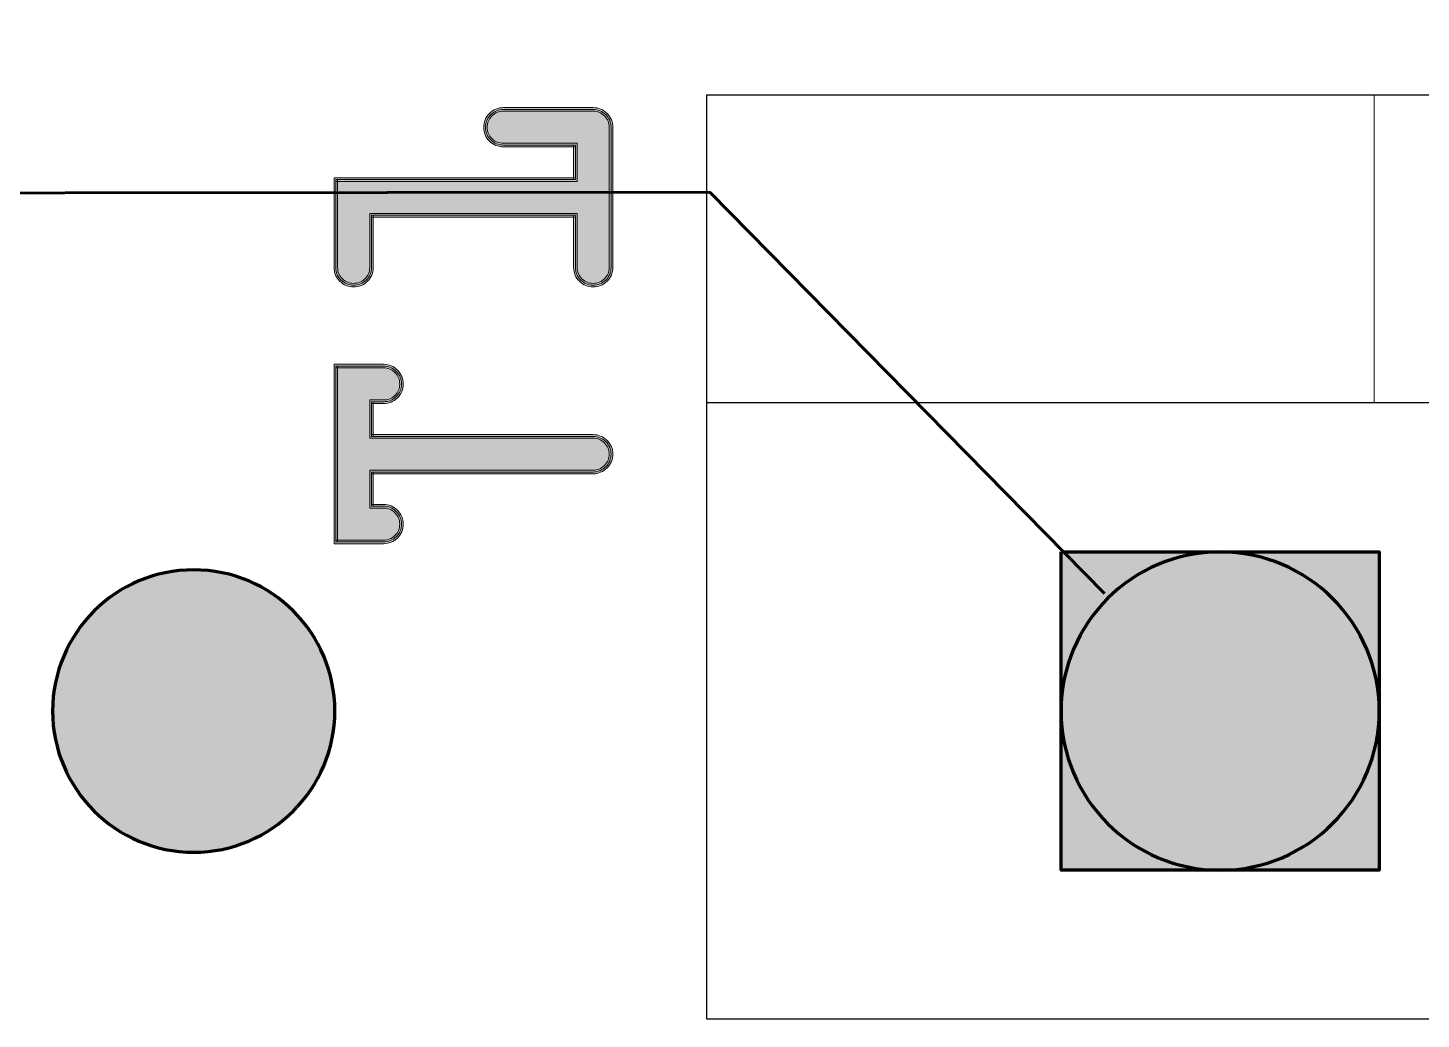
# Model space of a CAD drawing. Header units: inches. Extents: x 3.6 to 56.9, y 3.5 to 76.6.
# Drawn here: x 30.73 to 37.63, y 16.9 to 21.8 of the extents above; entities that cross this region are included whole.
import ezdxf

# ---------------------------------------------------------------- set-up
doc = ezdxf.new("R2010")
doc.units = ezdxf.units.IN
doc.header["$MEASUREMENT"] = 0
for name, color, linetype in [('board', 7, 'Continuous'), ('copper', 7, 'Continuous'), ('mask', 7, 'Continuous'), ('silk', 7, 'Continuous')]:
    doc.layers.add(name, color=color, linetype=linetype)

msp = doc.modelspace()

# ---------------------------------------------------------------- hatches: boundary and pattern name
at = {"layer": 'mask', "true_color": 0xffffff}
h = msp.add_hatch(color=7, dxfattribs=at)
h.dxf.hatch_style = 2
h.paths.add_polyline_path([(35.8462, 19.2117), (37.421, 19.2117), (37.421, 17.6369), (35.8462, 17.6369)])
h = msp.add_hatch(color=7, dxfattribs=at)
edge = h.paths.add_edge_path()
edge.add_spline(control_points=[(37.421, 18.4243), (37.421, 17.9895), (37.0685, 17.6369), (36.6336, 17.6369), (36.1988, 17.6369), (35.8462, 17.9895), (35.8462, 18.4243), (35.8462, 18.8592), (36.1988, 19.2117), (36.6336, 19.2117), (37.0685, 19.2117), (37.421, 18.8592), (37.421, 18.4243)], knot_values=[0, 0, 0, 0, 1, 1, 1, 2, 2, 2, 3, 3, 3, 4, 4, 4, 4], degree=3, periodic=1)
h = msp.add_hatch(color=7, dxfattribs=at)
edge = h.paths.add_edge_path()
edge.add_spline(control_points=[(30.8551, 18.4243), (30.8551, 18.8101), (31.1678, 19.1228), (31.5536, 19.1228), (31.9394, 19.1228), (32.2521, 18.8101), (32.2521, 18.4243), (32.2521, 18.0386), (31.9394, 17.7258), (31.5536, 17.7258), (31.1678, 17.7258), (30.8551, 18.0386), (30.8551, 18.4243)], knot_values=[0, 0, 0, 0, 1, 1, 1, 2, 2, 2, 3, 3, 3, 4, 4, 4, 4], degree=3, periodic=1)
at = {"layer": 'silk', "true_color": 0xffffff}
h = msp.add_hatch(color=7, dxfattribs=at)
h.dxf.hatch_style = 2
edge = h.paths.add_edge_path()
edge.add_spline(control_points=[(33.53, 20.5397), (33.5527, 20.5397), (33.5705, 20.5469), (33.5867, 20.5626), (33.6029, 20.5782), (33.6102, 20.5955), (33.6102, 20.6182), (33.6102, 20.6182), (33.6102, 21.3115), (33.6102, 21.3115), (33.6102, 21.3341), (33.6029, 21.3519), (33.5866, 21.3681), (33.5704, 21.3843), (33.5527, 21.3917), (33.53, 21.3917), (33.53, 21.3917), (33.0865, 21.3917), (33.0865, 21.3917), (33.0638, 21.3917), (33.0461, 21.3843), (33.0298, 21.3681), (33.0136, 21.3519), (33.0062, 21.3341), (33.0062, 21.3115), (33.0062, 21.2888), (33.0136, 21.2714), (33.0297, 21.2558), (33.046, 21.2401), (33.0637, 21.233), (33.0865, 21.233), (33.0865, 21.233), (33.4427, 21.233), (33.4427, 21.233), (33.4427, 21.233), (33.4515, 21.233), (33.4515, 21.233), (33.4515, 21.233), (33.4515, 21.2242), (33.4515, 21.2242), (33.4515, 21.2242), (33.4515, 21.053), (33.4515, 21.053), (33.4515, 21.053), (33.4515, 21.0442), (33.4515, 21.0442), (33.4515, 21.0442), (33.4427, 21.0442), (33.4427, 21.0442), (33.4427, 21.0442), (32.257, 21.0442), (32.257, 21.0442), (32.257, 21.0442), (32.257, 21.053), (32.257, 21.053), (32.257, 21.053), (32.2658, 21.053), (32.2658, 21.053), (32.2658, 21.053), (32.2658, 20.6182), (32.2658, 20.6182), (32.2658, 20.5955), (32.2731, 20.5782), (32.2893, 20.5626), (32.3056, 20.5468), (32.3228, 20.5397), (32.3443, 20.5397), (32.367, 20.5397), (32.3848, 20.5469), (32.401, 20.5626), (32.4172, 20.5782), (32.4245, 20.5955), (32.4245, 20.6182), (32.4245, 20.6182), (32.4245, 20.8766), (32.4245, 20.8766), (32.4245, 20.8766), (32.4245, 20.8855), (32.4245, 20.8855), (32.4245, 20.8855), (32.4334, 20.8855), (32.4334, 20.8855), (32.4334, 20.8855), (33.4427, 20.8855), (33.4427, 20.8855), (33.4427, 20.8855), (33.4515, 20.8855), (33.4515, 20.8855), (33.4515, 20.8855), (33.4515, 20.8766), (33.4515, 20.8766), (33.4515, 20.8766), (33.4515, 20.6182), (33.4515, 20.6182), (33.4515, 20.5955), (33.4589, 20.5782), (33.475, 20.5626), (33.4913, 20.5468), (33.5085, 20.5397), (33.53, 20.5397)], knot_values=[0, 0, 0, 0, 1, 1, 1, 2, 2, 2, 3, 3, 3, 4, 4, 4, 5, 5, 5, 6, 6, 6, 7, 7, 7, 8, 8, 8, 9, 9, 9, 10, 10, 10, 11, 11, 11, 12, 12, 12, 13, 13, 13, 14, 14, 14, 15, 15, 15, 16, 16, 16, 17, 17, 17, 18, 18, 18, 19, 19, 19, 20, 20, 20, 21, 21, 21, 22, 22, 22, 23, 23, 23, 24, 24, 24, 25, 25, 25, 26, 26, 26, 27, 27, 27, 28, 28, 28, 29, 29, 29, 30, 30, 30, 31, 31, 31, 32, 32, 32, 33, 33, 33, 33], degree=3, periodic=1)
edge = h.paths.add_edge_path()
edge.add_spline(control_points=[(33.53, 20.5221), (33.505, 20.5221), (33.4814, 20.5318), (33.4628, 20.5499), (33.444, 20.568), (33.4339, 20.592), (33.4339, 20.6182), (33.4339, 20.6182), (33.4339, 20.8766), (33.4339, 20.8766), (33.4339, 20.8766), (33.4427, 20.8766), (33.4427, 20.8766), (33.4427, 20.8766), (33.4427, 20.8678), (33.4427, 20.8678), (33.4427, 20.8678), (32.4334, 20.8678), (32.4334, 20.8678), (32.4334, 20.8678), (32.4334, 20.8766), (32.4334, 20.8766), (32.4334, 20.8766), (32.4422, 20.8766), (32.4422, 20.8766), (32.4422, 20.8766), (32.4422, 20.6182), (32.4422, 20.6182), (32.4422, 20.592), (32.4321, 20.568), (32.4133, 20.5499), (32.3946, 20.5318), (32.3705, 20.5221), (32.3443, 20.5221), (32.3193, 20.5221), (32.2957, 20.5318), (32.2771, 20.5499), (32.2583, 20.568), (32.2482, 20.592), (32.2482, 20.6182), (32.2482, 20.6182), (32.2482, 21.053), (32.2482, 21.053), (32.2482, 21.053), (32.2482, 21.0618), (32.2482, 21.0618), (32.2482, 21.0618), (32.257, 21.0618), (32.257, 21.0618), (32.257, 21.0618), (33.4427, 21.0618), (33.4427, 21.0618), (33.4427, 21.0618), (33.4427, 21.053), (33.4427, 21.053), (33.4427, 21.053), (33.4339, 21.053), (33.4339, 21.053), (33.4339, 21.053), (33.4339, 21.2242), (33.4339, 21.2242), (33.4339, 21.2242), (33.4427, 21.2242), (33.4427, 21.2242), (33.4427, 21.2242), (33.4427, 21.2153), (33.4427, 21.2153), (33.4427, 21.2153), (33.0865, 21.2153), (33.0865, 21.2153), (33.0603, 21.2153), (33.0362, 21.2251), (33.0175, 21.2431), (32.9987, 21.2613), (32.9886, 21.2852), (32.9886, 21.3115), (32.9886, 21.3377), (32.9987, 21.3619), (33.0174, 21.3806), (33.0361, 21.3993), (33.0603, 21.4093), (33.0865, 21.4093), (33.0865, 21.4093), (33.53, 21.4093), (33.53, 21.4093), (33.5562, 21.4093), (33.5804, 21.3993), (33.5991, 21.3806), (33.6178, 21.3619), (33.6279, 21.3377), (33.6279, 21.3115), (33.6279, 21.3115), (33.6279, 20.6182), (33.6279, 20.6182), (33.6279, 20.592), (33.6178, 20.568), (33.599, 20.5499), (33.5803, 20.5318), (33.5562, 20.5221), (33.53, 20.5221)], knot_values=[0, 0, 0, 0, 1, 1, 1, 2, 2, 2, 3, 3, 3, 4, 4, 4, 5, 5, 5, 6, 6, 6, 7, 7, 7, 8, 8, 8, 9, 9, 9, 10, 10, 10, 11, 11, 11, 12, 12, 12, 13, 13, 13, 14, 14, 14, 15, 15, 15, 16, 16, 16, 17, 17, 17, 18, 18, 18, 19, 19, 19, 20, 20, 20, 21, 21, 21, 22, 22, 22, 23, 23, 23, 24, 24, 24, 25, 25, 25, 26, 26, 26, 27, 27, 27, 28, 28, 28, 29, 29, 29, 30, 30, 30, 31, 31, 31, 32, 32, 32, 33, 33, 33, 33], degree=3, periodic=1)
edge = h.paths.add_edge_path()
edge.add_spline(control_points=[(32.4927, 19.2697), (32.5155, 19.2697), (32.5332, 19.2769), (32.5495, 19.2926), (32.5656, 19.3082), (32.573, 19.3255), (32.573, 19.3482), (32.573, 19.3709), (32.5656, 19.3886), (32.5494, 19.4048), (32.5331, 19.4211), (32.5154, 19.4284), (32.4927, 19.4284), (32.4927, 19.4284), (32.4334, 19.4284), (32.4334, 19.4284), (32.4334, 19.4284), (32.4245, 19.4284), (32.4245, 19.4284), (32.4245, 19.4284), (32.4245, 19.4373), (32.4245, 19.4373), (32.4245, 19.4373), (32.4245, 19.6066), (32.4245, 19.6066), (32.4245, 19.6066), (32.4245, 19.6155), (32.4245, 19.6155), (32.4245, 19.6155), (32.4334, 19.6155), (32.4334, 19.6155), (32.4334, 19.6155), (33.53, 19.6155), (33.53, 19.6155), (33.5527, 19.6155), (33.5704, 19.6228), (33.5866, 19.6391), (33.6029, 19.6553), (33.6102, 19.673), (33.6102, 19.6957), (33.6102, 19.7172), (33.6029, 19.7343), (33.5866, 19.7506), (33.5704, 19.7668), (33.5527, 19.7742), (33.53, 19.7742), (33.53, 19.7742), (32.4334, 19.7742), (32.4334, 19.7742), (32.4334, 19.7742), (32.4245, 19.7742), (32.4245, 19.7742), (32.4245, 19.7742), (32.4245, 19.783), (32.4245, 19.783), (32.4245, 19.783), (32.4245, 19.9542), (32.4245, 19.9542), (32.4245, 19.9542), (32.4245, 19.963), (32.4245, 19.963), (32.4245, 19.963), (32.4334, 19.963), (32.4334, 19.963), (32.4334, 19.963), (32.4927, 19.963), (32.4927, 19.963), (32.5155, 19.963), (32.5332, 19.9701), (32.5495, 19.9858), (32.5656, 20.0014), (32.573, 20.0188), (32.573, 20.0415), (32.573, 20.0641), (32.5656, 20.0819), (32.5494, 20.0981), (32.5331, 20.1143), (32.5154, 20.1217), (32.4927, 20.1217), (32.4927, 20.1217), (32.257, 20.1217), (32.257, 20.1217), (32.257, 20.1217), (32.257, 20.1305), (32.257, 20.1305), (32.257, 20.1305), (32.2658, 20.1305), (32.2658, 20.1305), (32.2658, 20.1305), (32.2658, 19.2609), (32.2658, 19.2609), (32.2658, 19.2609), (32.257, 19.2609), (32.257, 19.2609), (32.257, 19.2609), (32.257, 19.2697), (32.257, 19.2697), (32.257, 19.2697), (32.4927, 19.2697), (32.4927, 19.2697)], knot_values=[0, 0, 0, 0, 1, 1, 1, 2, 2, 2, 3, 3, 3, 4, 4, 4, 5, 5, 5, 6, 6, 6, 7, 7, 7, 8, 8, 8, 9, 9, 9, 10, 10, 10, 11, 11, 11, 12, 12, 12, 13, 13, 13, 14, 14, 14, 15, 15, 15, 16, 16, 16, 17, 17, 17, 18, 18, 18, 19, 19, 19, 20, 20, 20, 21, 21, 21, 22, 22, 22, 23, 23, 23, 24, 24, 24, 25, 25, 25, 26, 26, 26, 27, 27, 27, 28, 28, 28, 29, 29, 29, 30, 30, 30, 31, 31, 31, 32, 32, 32, 33, 33, 33, 33], degree=3, periodic=1)
edge = h.paths.add_edge_path()
edge.add_spline(control_points=[(32.4927, 19.2521), (32.4927, 19.2521), (32.257, 19.2521), (32.257, 19.2521), (32.257, 19.2521), (32.2482, 19.2521), (32.2482, 19.2521), (32.2482, 19.2521), (32.2482, 19.2609), (32.2482, 19.2609), (32.2482, 19.2609), (32.2482, 20.1305), (32.2482, 20.1305), (32.2482, 20.1305), (32.2482, 20.1393), (32.2482, 20.1393), (32.2482, 20.1393), (32.257, 20.1393), (32.257, 20.1393), (32.257, 20.1393), (32.4927, 20.1393), (32.4927, 20.1393), (32.5189, 20.1393), (32.5431, 20.1293), (32.5618, 20.1106), (32.5805, 20.0919), (32.5906, 20.0677), (32.5906, 20.0415), (32.5906, 20.0152), (32.5805, 19.9913), (32.5617, 19.9731), (32.543, 19.9551), (32.5189, 19.9453), (32.4927, 19.9453), (32.4927, 19.9453), (32.4334, 19.9453), (32.4334, 19.9453), (32.4334, 19.9453), (32.4334, 19.9542), (32.4334, 19.9542), (32.4334, 19.9542), (32.4422, 19.9542), (32.4422, 19.9542), (32.4422, 19.9542), (32.4422, 19.783), (32.4422, 19.783), (32.4422, 19.783), (32.4334, 19.783), (32.4334, 19.783), (32.4334, 19.783), (32.4334, 19.7918), (32.4334, 19.7918), (32.4334, 19.7918), (33.53, 19.7918), (33.53, 19.7918), (33.5562, 19.7918), (33.5804, 19.7818), (33.5991, 19.7631), (33.6178, 19.7444), (33.6279, 19.7208), (33.6279, 19.6957), (33.6279, 19.6695), (33.6178, 19.6453), (33.5991, 19.6266), (33.5804, 19.6079), (33.5562, 19.5978), (33.53, 19.5978), (33.53, 19.5978), (32.4334, 19.5978), (32.4334, 19.5978), (32.4334, 19.5978), (32.4334, 19.6066), (32.4334, 19.6066), (32.4334, 19.6066), (32.4422, 19.6066), (32.4422, 19.6066), (32.4422, 19.6066), (32.4422, 19.4373), (32.4422, 19.4373), (32.4422, 19.4373), (32.4334, 19.4373), (32.4334, 19.4373), (32.4334, 19.4373), (32.4334, 19.4461), (32.4334, 19.4461), (32.4334, 19.4461), (32.4927, 19.4461), (32.4927, 19.4461), (32.5189, 19.4461), (32.5431, 19.436), (32.5618, 19.4173), (32.5805, 19.3986), (32.5906, 19.3744), (32.5906, 19.3482), (32.5906, 19.322), (32.5805, 19.298), (32.5617, 19.2799), (32.543, 19.2618), (32.5189, 19.2521), (32.4927, 19.2521)], knot_values=[0, 0, 0, 0, 1, 1, 1, 2, 2, 2, 3, 3, 3, 4, 4, 4, 5, 5, 5, 6, 6, 6, 7, 7, 7, 8, 8, 8, 9, 9, 9, 10, 10, 10, 11, 11, 11, 12, 12, 12, 13, 13, 13, 14, 14, 14, 15, 15, 15, 16, 16, 16, 17, 17, 17, 18, 18, 18, 19, 19, 19, 20, 20, 20, 21, 21, 21, 22, 22, 22, 23, 23, 23, 24, 24, 24, 25, 25, 25, 26, 26, 26, 27, 27, 27, 28, 28, 28, 29, 29, 29, 30, 30, 30, 31, 31, 31, 32, 32, 32, 33, 33, 33, 33], degree=3, periodic=1)
h = msp.add_hatch(color=7, dxfattribs=at)
h.dxf.hatch_style = 2
edge = h.paths.add_edge_path()
edge.add_spline(control_points=[(33.53, 20.5309), (33.5067, 20.5309), (33.4864, 20.5393), (33.4689, 20.5562), (33.4514, 20.5731), (33.4427, 20.5938), (33.4427, 20.6182), (33.4427, 20.6182), (33.4427, 20.8766), (33.4427, 20.8766), (33.4427, 20.8766), (32.4334, 20.8766), (32.4334, 20.8766), (32.4334, 20.8766), (32.4334, 20.6182), (32.4334, 20.6182), (32.4334, 20.5938), (32.4246, 20.5731), (32.4072, 20.5562), (32.3897, 20.5393), (32.3688, 20.5309), (32.3443, 20.5309), (32.321, 20.5309), (32.3006, 20.5393), (32.2832, 20.5562), (32.2657, 20.5731), (32.257, 20.5938), (32.257, 20.6182), (32.257, 20.6182), (32.257, 21.053), (32.257, 21.053), (32.257, 21.053), (33.4427, 21.053), (33.4427, 21.053), (33.4427, 21.053), (33.4427, 21.2242), (33.4427, 21.2242), (33.4427, 21.2242), (33.0865, 21.2242), (33.0865, 21.2242), (33.062, 21.2242), (33.0411, 21.2326), (33.0236, 21.2495), (33.0061, 21.2664), (32.9974, 21.287), (32.9974, 21.3115), (32.9974, 21.3359), (33.0061, 21.3569), (33.0236, 21.3743), (33.0411, 21.3918), (33.062, 21.4005), (33.0865, 21.4005), (33.0865, 21.4005), (33.53, 21.4005), (33.53, 21.4005), (33.5545, 21.4005), (33.5754, 21.3918), (33.5929, 21.3743), (33.6103, 21.3569), (33.6191, 21.3359), (33.6191, 21.3115), (33.6191, 21.3115), (33.6191, 20.6182), (33.6191, 20.6182), (33.6191, 20.5938), (33.6103, 20.5731), (33.5929, 20.5562), (33.5754, 20.5393), (33.5545, 20.5309), (33.53, 20.5309)], knot_values=[0, 0, 0, 0, 1, 1, 1, 2, 2, 2, 3, 3, 3, 4, 4, 4, 5, 5, 5, 6, 6, 6, 7, 7, 7, 8, 8, 8, 9, 9, 9, 10, 10, 10, 11, 11, 11, 12, 12, 12, 13, 13, 13, 14, 14, 14, 15, 15, 15, 16, 16, 16, 17, 17, 17, 18, 18, 18, 19, 19, 19, 20, 20, 20, 21, 21, 21, 22, 22, 22, 23, 23, 23, 23], degree=3, periodic=1)
edge = h.paths.add_edge_path()
edge.add_spline(control_points=[(32.4927, 19.2609), (32.4927, 19.2609), (32.257, 19.2609), (32.257, 19.2609), (32.257, 19.2609), (32.257, 20.1305), (32.257, 20.1305), (32.257, 20.1305), (32.4927, 20.1305), (32.4927, 20.1305), (32.5172, 20.1305), (32.5381, 20.1218), (32.5556, 20.1043), (32.5731, 20.0869), (32.5818, 20.0659), (32.5818, 20.0415), (32.5818, 20.017), (32.5731, 19.9964), (32.5556, 19.9795), (32.5381, 19.9626), (32.5172, 19.9542), (32.4927, 19.9542), (32.4927, 19.9542), (32.4334, 19.9542), (32.4334, 19.9542), (32.4334, 19.9542), (32.4334, 19.783), (32.4334, 19.783), (32.4334, 19.783), (33.53, 19.783), (33.53, 19.783), (33.5545, 19.783), (33.5754, 19.7743), (33.5929, 19.7568), (33.6103, 19.7394), (33.6191, 19.719), (33.6191, 19.6957), (33.6191, 19.6713), (33.6103, 19.6503), (33.5929, 19.6328), (33.5754, 19.6154), (33.5545, 19.6066), (33.53, 19.6066), (33.53, 19.6066), (32.4334, 19.6066), (32.4334, 19.6066), (32.4334, 19.6066), (32.4334, 19.4373), (32.4334, 19.4373), (32.4334, 19.4373), (32.4927, 19.4373), (32.4927, 19.4373), (32.5172, 19.4373), (32.5381, 19.4285), (32.5556, 19.4111), (32.5731, 19.3936), (32.5818, 19.3726), (32.5818, 19.3482), (32.5818, 19.3238), (32.5731, 19.3031), (32.5556, 19.2862), (32.5381, 19.2693), (32.5172, 19.2609), (32.4927, 19.2609)], knot_values=[0, 0, 0, 0, 1, 1, 1, 2, 2, 2, 3, 3, 3, 4, 4, 4, 5, 5, 5, 6, 6, 6, 7, 7, 7, 8, 8, 8, 9, 9, 9, 10, 10, 10, 11, 11, 11, 12, 12, 12, 13, 13, 13, 14, 14, 14, 15, 15, 15, 16, 16, 16, 17, 17, 17, 18, 18, 18, 19, 19, 19, 20, 20, 20, 21, 21, 21, 21], degree=3, periodic=1)

# ---------------------------------------------------------------- linework, layer by layer
at = {"layer": 'board', "color": 7, "lineweight": 20, "true_color": 0xffffff}
msp.add_open_spline([(56.8521, 12.1646), (56.8521, 12.1646), (55.3337, 10.6434), (55.3337, 10.6434), (55.3337, 10.6434), (43.9474, 10.6434), (43.9474, 10.6434), (43.9474, 10.6434), (41.4173, 8.1094), (41.4173, 8.1094), (41.4173, 8.1094), (8.7761, 8.1094), (8.7761, 8.1094), (8.7761, 8.1094), (6.246, 10.6434), (6.246, 10.6434), (6.246, 10.6434), (4.7111, 10.6434), (4.7111, 10.6434), (4.2186, 10.5873), (3.7727, 10.9401), (3.7148, 11.4312), (3.7074, 11.4979), (3.7074, 11.5709), (3.7148, 11.6404), (3.7148, 11.6404), (3.7148, 75.5088), (3.7148, 75.5088), (3.6569, 76.0016), (4.0097, 76.4482), (4.5011, 76.5061), (4.5706, 76.5142), (4.6408, 76.5142), (4.7114, 76.5061), (4.7114, 76.5061), (55.8558, 76.5061), (55.8558, 76.5061), (56.3487, 76.5636), (56.7949, 76.2104), (56.8521, 75.7176), (56.8602, 75.6481), (56.8602, 75.5779), (56.8521, 75.5088), (56.8521, 75.5088), (56.8521, 12.1646), (56.8521, 12.1646)], degree=3, knots=[0, 0, 0, 0, 1, 1, 1, 2, 2, 2, 3, 3, 3, 4, 4, 4, 5, 5, 5, 6, 6, 6, 7, 7, 7, 8, 8, 8, 9, 9, 9, 10, 10, 10, 11, 11, 11, 12, 12, 12, 13, 13, 13, 14, 14, 14, 15, 15, 15, 15], dxfattribs=at)
at = {"layer": 'copper', "color": 7, "lineweight": 60, "true_color": 0xffffff}
for points in [[(34.1074, 20.991), (27.7237, 20.9842)], [(36.0615, 19.0056), (34.1074, 20.991)]]:
    msp.add_lwpolyline(points, dxfattribs=at)
at = {"layer": 'copper', "color": 7, "lineweight": 50, "true_color": 0xffffff}
msp.add_lwpolyline([(35.8462, 19.2117), (37.421, 19.2117), (37.421, 17.6369), (35.8462, 17.6369), (35.8462, 19.2117)], dxfattribs=at)
for points in [[(37.421, 18.4243), (37.421, 17.9895), (37.0685, 17.6369), (36.6336, 17.6369), (36.1988, 17.6369), (35.8462, 17.9895), (35.8462, 18.4243), (35.8462, 18.8592), (36.1988, 19.2117), (36.6336, 19.2117), (37.0685, 19.2117), (37.421, 18.8592), (37.421, 18.4243)], [(30.8551, 18.4243), (30.8551, 18.8101), (31.1679, 19.1228), (31.5536, 19.1228), (31.9394, 19.1228), (32.2521, 18.8101), (32.2521, 18.4243), (32.2521, 18.0386), (31.9394, 17.7258), (31.5536, 17.7258), (31.1679, 17.7258), (30.8551, 18.0386), (30.8551, 18.4243)]]:
    msp.add_open_spline(points, degree=3, knots=[0, 0, 0, 0, 1, 1, 1, 2, 2, 2, 3, 3, 3, 4, 4, 4, 4], dxfattribs=at)
at = {"layer": 'mask', "lineweight": 0}
msp.add_lwpolyline([(35.8462, 19.2117), (37.421, 19.2117), (37.421, 17.6369), (35.8462, 17.6369), (35.8462, 19.2117)], dxfattribs=at)
at = {"layer": 'mask', "color": 7, "lineweight": 80, "true_color": 0xffffff}
msp.add_lwpolyline([(35.8462, 19.2117), (37.421, 19.2117), (37.421, 17.6369), (35.8462, 17.6369), (35.8462, 19.2117)], dxfattribs=at)
at = {"layer": 'mask', "lineweight": 0}
for points in [[(37.421, 18.4243), (37.421, 17.9895), (37.0685, 17.6369), (36.6336, 17.6369), (36.1988, 17.6369), (35.8462, 17.9895), (35.8462, 18.4243), (35.8462, 18.8592), (36.1988, 19.2117), (36.6336, 19.2117), (37.0685, 19.2117), (37.421, 18.8592), (37.421, 18.4243)], [(30.8551, 18.4243), (30.8551, 18.8101), (31.1678, 19.1228), (31.5536, 19.1228), (31.9394, 19.1228), (32.2521, 18.8101), (32.2521, 18.4243), (32.2521, 18.0386), (31.9394, 17.7258), (31.5536, 17.7258), (31.1678, 17.7258), (30.8551, 18.0386), (30.8551, 18.4243)]]:
    msp.add_open_spline(points, degree=3, knots=[0, 0, 0, 0, 1, 1, 1, 2, 2, 2, 3, 3, 3, 4, 4, 4, 4], dxfattribs=at)
at = {"layer": 'mask', "color": 7, "lineweight": 80, "true_color": 0xffffff}
for points in [[(37.421, 18.4243), (37.421, 17.9895), (37.0685, 17.6369), (36.6336, 17.6369), (36.1988, 17.6369), (35.8462, 17.9895), (35.8462, 18.4243), (35.8462, 18.8592), (36.1988, 19.2117), (36.6336, 19.2117), (37.0685, 19.2117), (37.421, 18.8592), (37.421, 18.4243)], [(30.8551, 18.4243), (30.8551, 18.8101), (31.1679, 19.1228), (31.5536, 19.1228), (31.9394, 19.1228), (32.2521, 18.8101), (32.2521, 18.4243), (32.2521, 18.0386), (31.9394, 17.7258), (31.5536, 17.7258), (31.1679, 17.7258), (30.8551, 18.0386), (30.8551, 18.4243)]]:
    msp.add_open_spline(points, degree=3, knots=[0, 0, 0, 0, 1, 1, 1, 2, 2, 2, 3, 3, 3, 4, 4, 4, 4], dxfattribs=at)
at = {"layer": 'silk', "color": 7, "lineweight": 25, "true_color": 0xffffff}
for points in [[(34.0936, 21.4723), (44.2536, 21.4723)], [(34.0936, 16.9003), (34.0936, 21.4723)], [(34.0936, 21.4723), (44.2536, 21.4723)], [(34.0936, 19.9483), (34.0936, 21.4723)], [(44.2536, 19.9483), (34.0936, 19.9483)], [(44.2536, 16.9003), (34.0936, 16.9003)]]:
    msp.add_lwpolyline(points, dxfattribs=at)
at = {"layer": 'silk', "color": 7, "lineweight": 13, "true_color": 0xffffff}
msp.add_lwpolyline([(37.3956, 21.4723), (37.3956, 19.9483)], dxfattribs=at)
at = {"layer": 'silk', "lineweight": 0}
msp.add_lwpolyline([(35.8462, 19.2117), (37.421, 19.2117), (37.421, 17.6369), (35.8462, 17.6369), (35.8462, 19.2117)], dxfattribs=at)
at = {"layer": 'silk', "color": 18, "lineweight": 80, "true_color": 0x000000}
msp.add_lwpolyline([(35.8462, 19.2117), (37.421, 19.2117), (37.421, 17.6369), (35.8462, 17.6369), (35.8462, 19.2117)], dxfattribs=at)
at = {"layer": 'silk', "lineweight": 0}
for points, knots in [([(33.53, 20.5221), (33.505, 20.5221), (33.4814, 20.5318), (33.4628, 20.5499), (33.444, 20.568), (33.4339, 20.592), (33.4339, 20.6182), (33.4339, 20.6182), (33.4339, 20.8766), (33.4339, 20.8766), (33.4339, 20.8766), (33.4427, 20.8766), (33.4427, 20.8766), (33.4427, 20.8766), (33.4427, 20.8678), (33.4427, 20.8678), (33.4427, 20.8678), (32.4334, 20.8678), (32.4334, 20.8678), (32.4334, 20.8678), (32.4334, 20.8766), (32.4334, 20.8766), (32.4334, 20.8766), (32.4422, 20.8766), (32.4422, 20.8766), (32.4422, 20.8766), (32.4422, 20.6182), (32.4422, 20.6182), (32.4422, 20.592), (32.4321, 20.568), (32.4133, 20.5499), (32.3946, 20.5318), (32.3705, 20.5221), (32.3443, 20.5221), (32.3193, 20.5221), (32.2957, 20.5318), (32.2771, 20.5499), (32.2583, 20.568), (32.2482, 20.592), (32.2482, 20.6182), (32.2482, 20.6182), (32.2482, 21.053), (32.2482, 21.053), (32.2482, 21.053), (32.2482, 21.0618), (32.2482, 21.0618), (32.2482, 21.0618), (32.257, 21.0618), (32.257, 21.0618), (32.257, 21.0618), (33.4427, 21.0618), (33.4427, 21.0618), (33.4427, 21.0618), (33.4427, 21.053), (33.4427, 21.053), (33.4427, 21.053), (33.4339, 21.053), (33.4339, 21.053), (33.4339, 21.053), (33.4339, 21.2242), (33.4339, 21.2242), (33.4339, 21.2242), (33.4427, 21.2242), (33.4427, 21.2242), (33.4427, 21.2242), (33.4427, 21.2153), (33.4427, 21.2153), (33.4427, 21.2153), (33.0865, 21.2153), (33.0865, 21.2153), (33.0603, 21.2153), (33.0362, 21.2251), (33.0175, 21.2431), (32.9987, 21.2613), (32.9886, 21.2852), (32.9886, 21.3115), (32.9886, 21.3377), (32.9987, 21.3619), (33.0174, 21.3806), (33.0361, 21.3993), (33.0603, 21.4093), (33.0865, 21.4093), (33.0865, 21.4093), (33.53, 21.4093), (33.53, 21.4093), (33.5562, 21.4093), (33.5804, 21.3993), (33.5991, 21.3806), (33.6178, 21.3619), (33.6279, 21.3377), (33.6279, 21.3115), (33.6279, 21.3115), (33.6279, 20.6182), (33.6279, 20.6182), (33.6279, 20.592), (33.6178, 20.568), (33.599, 20.5499), (33.5803, 20.5318), (33.5562, 20.5221), (33.53, 20.5221)], [0, 0, 0, 0, 1, 1, 1, 2, 2, 2, 3, 3, 3, 4, 4, 4, 5, 5, 5, 6, 6, 6, 7, 7, 7, 8, 8, 8, 9, 9, 9, 10, 10, 10, 11, 11, 11, 12, 12, 12, 13, 13, 13, 14, 14, 14, 15, 15, 15, 16, 16, 16, 17, 17, 17, 18, 18, 18, 19, 19, 19, 20, 20, 20, 21, 21, 21, 22, 22, 22, 23, 23, 23, 24, 24, 24, 25, 25, 25, 26, 26, 26, 27, 27, 27, 28, 28, 28, 29, 29, 29, 30, 30, 30, 31, 31, 31, 32, 32, 32, 33, 33, 33, 33]), ([(33.53, 20.5309), (33.5067, 20.5309), (33.4864, 20.5393), (33.4689, 20.5562), (33.4514, 20.5731), (33.4427, 20.5938), (33.4427, 20.6182), (33.4427, 20.6182), (33.4427, 20.8766), (33.4427, 20.8766), (33.4427, 20.8766), (32.4334, 20.8766), (32.4334, 20.8766), (32.4334, 20.8766), (32.4334, 20.6182), (32.4334, 20.6182), (32.4334, 20.5938), (32.4246, 20.5731), (32.4072, 20.5562), (32.3897, 20.5393), (32.3688, 20.5309), (32.3443, 20.5309), (32.321, 20.5309), (32.3006, 20.5393), (32.2832, 20.5562), (32.2657, 20.5731), (32.257, 20.5938), (32.257, 20.6182), (32.257, 20.6182), (32.257, 21.053), (32.257, 21.053), (32.257, 21.053), (33.4427, 21.053), (33.4427, 21.053), (33.4427, 21.053), (33.4427, 21.2242), (33.4427, 21.2242), (33.4427, 21.2242), (33.0865, 21.2242), (33.0865, 21.2242), (33.062, 21.2242), (33.0411, 21.2326), (33.0236, 21.2495), (33.0061, 21.2664), (32.9974, 21.287), (32.9974, 21.3115), (32.9974, 21.3359), (33.0061, 21.3569), (33.0236, 21.3743), (33.0411, 21.3918), (33.062, 21.4005), (33.0865, 21.4005), (33.0865, 21.4005), (33.53, 21.4005), (33.53, 21.4005), (33.5545, 21.4005), (33.5754, 21.3918), (33.5929, 21.3743), (33.6103, 21.3569), (33.6191, 21.3359), (33.6191, 21.3115), (33.6191, 21.3115), (33.6191, 20.6182), (33.6191, 20.6182), (33.6191, 20.5938), (33.6103, 20.5731), (33.5929, 20.5562), (33.5754, 20.5393), (33.5545, 20.5309), (33.53, 20.5309)], [0, 0, 0, 0, 1, 1, 1, 2, 2, 2, 3, 3, 3, 4, 4, 4, 5, 5, 5, 6, 6, 6, 7, 7, 7, 8, 8, 8, 9, 9, 9, 10, 10, 10, 11, 11, 11, 12, 12, 12, 13, 13, 13, 14, 14, 14, 15, 15, 15, 16, 16, 16, 17, 17, 17, 18, 18, 18, 19, 19, 19, 20, 20, 20, 21, 21, 21, 22, 22, 22, 23, 23, 23, 23]), ([(33.53, 20.5397), (33.5527, 20.5397), (33.5705, 20.5469), (33.5867, 20.5626), (33.6029, 20.5782), (33.6102, 20.5955), (33.6102, 20.6182), (33.6102, 20.6182), (33.6102, 21.3115), (33.6102, 21.3115), (33.6102, 21.3341), (33.6029, 21.3519), (33.5866, 21.3681), (33.5704, 21.3843), (33.5527, 21.3917), (33.53, 21.3917), (33.53, 21.3917), (33.0865, 21.3917), (33.0865, 21.3917), (33.0638, 21.3917), (33.0461, 21.3843), (33.0298, 21.3681), (33.0136, 21.3519), (33.0062, 21.3341), (33.0062, 21.3115), (33.0062, 21.2888), (33.0136, 21.2714), (33.0297, 21.2558), (33.046, 21.2401), (33.0637, 21.233), (33.0865, 21.233), (33.0865, 21.233), (33.4427, 21.233), (33.4427, 21.233), (33.4427, 21.233), (33.4515, 21.233), (33.4515, 21.233), (33.4515, 21.233), (33.4515, 21.2242), (33.4515, 21.2242), (33.4515, 21.2242), (33.4515, 21.053), (33.4515, 21.053), (33.4515, 21.053), (33.4515, 21.0442), (33.4515, 21.0442), (33.4515, 21.0442), (33.4427, 21.0442), (33.4427, 21.0442), (33.4427, 21.0442), (32.257, 21.0442), (32.257, 21.0442), (32.257, 21.0442), (32.257, 21.053), (32.257, 21.053), (32.257, 21.053), (32.2658, 21.053), (32.2658, 21.053), (32.2658, 21.053), (32.2658, 20.6182), (32.2658, 20.6182), (32.2658, 20.5955), (32.2731, 20.5782), (32.2893, 20.5626), (32.3056, 20.5468), (32.3228, 20.5397), (32.3443, 20.5397), (32.367, 20.5397), (32.3848, 20.5469), (32.401, 20.5626), (32.4172, 20.5782), (32.4245, 20.5955), (32.4245, 20.6182), (32.4245, 20.6182), (32.4245, 20.8766), (32.4245, 20.8766), (32.4245, 20.8766), (32.4245, 20.8855), (32.4245, 20.8855), (32.4245, 20.8855), (32.4334, 20.8855), (32.4334, 20.8855), (32.4334, 20.8855), (33.4427, 20.8855), (33.4427, 20.8855), (33.4427, 20.8855), (33.4515, 20.8855), (33.4515, 20.8855), (33.4515, 20.8855), (33.4515, 20.8766), (33.4515, 20.8766), (33.4515, 20.8766), (33.4515, 20.6182), (33.4515, 20.6182), (33.4515, 20.5955), (33.4589, 20.5782), (33.475, 20.5626), (33.4913, 20.5468), (33.5085, 20.5397), (33.53, 20.5397)], [0, 0, 0, 0, 1, 1, 1, 2, 2, 2, 3, 3, 3, 4, 4, 4, 5, 5, 5, 6, 6, 6, 7, 7, 7, 8, 8, 8, 9, 9, 9, 10, 10, 10, 11, 11, 11, 12, 12, 12, 13, 13, 13, 14, 14, 14, 15, 15, 15, 16, 16, 16, 17, 17, 17, 18, 18, 18, 19, 19, 19, 20, 20, 20, 21, 21, 21, 22, 22, 22, 23, 23, 23, 24, 24, 24, 25, 25, 25, 26, 26, 26, 27, 27, 27, 28, 28, 28, 29, 29, 29, 30, 30, 30, 31, 31, 31, 32, 32, 32, 33, 33, 33, 33]), ([(32.4927, 19.2521), (32.4927, 19.2521), (32.257, 19.2521), (32.257, 19.2521), (32.257, 19.2521), (32.2482, 19.2521), (32.2482, 19.2521), (32.2482, 19.2521), (32.2482, 19.2609), (32.2482, 19.2609), (32.2482, 19.2609), (32.2482, 20.1305), (32.2482, 20.1305), (32.2482, 20.1305), (32.2482, 20.1393), (32.2482, 20.1393), (32.2482, 20.1393), (32.257, 20.1393), (32.257, 20.1393), (32.257, 20.1393), (32.4927, 20.1393), (32.4927, 20.1393), (32.5189, 20.1393), (32.5431, 20.1293), (32.5618, 20.1106), (32.5805, 20.0919), (32.5906, 20.0677), (32.5906, 20.0415), (32.5906, 20.0152), (32.5805, 19.9913), (32.5617, 19.9731), (32.543, 19.9551), (32.5189, 19.9453), (32.4927, 19.9453), (32.4927, 19.9453), (32.4334, 19.9453), (32.4334, 19.9453), (32.4334, 19.9453), (32.4334, 19.9542), (32.4334, 19.9542), (32.4334, 19.9542), (32.4422, 19.9542), (32.4422, 19.9542), (32.4422, 19.9542), (32.4422, 19.783), (32.4422, 19.783), (32.4422, 19.783), (32.4334, 19.783), (32.4334, 19.783), (32.4334, 19.783), (32.4334, 19.7918), (32.4334, 19.7918), (32.4334, 19.7918), (33.53, 19.7918), (33.53, 19.7918), (33.5562, 19.7918), (33.5804, 19.7818), (33.5991, 19.7631), (33.6178, 19.7444), (33.6279, 19.7208), (33.6279, 19.6957), (33.6279, 19.6695), (33.6178, 19.6453), (33.5991, 19.6266), (33.5804, 19.6079), (33.5562, 19.5978), (33.53, 19.5978), (33.53, 19.5978), (32.4334, 19.5978), (32.4334, 19.5978), (32.4334, 19.5978), (32.4334, 19.6066), (32.4334, 19.6066), (32.4334, 19.6066), (32.4422, 19.6066), (32.4422, 19.6066), (32.4422, 19.6066), (32.4422, 19.4373), (32.4422, 19.4373), (32.4422, 19.4373), (32.4334, 19.4373), (32.4334, 19.4373), (32.4334, 19.4373), (32.4334, 19.4461), (32.4334, 19.4461), (32.4334, 19.4461), (32.4927, 19.4461), (32.4927, 19.4461), (32.5189, 19.4461), (32.5431, 19.436), (32.5618, 19.4173), (32.5805, 19.3986), (32.5906, 19.3744), (32.5906, 19.3482), (32.5906, 19.322), (32.5805, 19.298), (32.5617, 19.2799), (32.543, 19.2618), (32.5189, 19.2521), (32.4927, 19.2521)], [0, 0, 0, 0, 1, 1, 1, 2, 2, 2, 3, 3, 3, 4, 4, 4, 5, 5, 5, 6, 6, 6, 7, 7, 7, 8, 8, 8, 9, 9, 9, 10, 10, 10, 11, 11, 11, 12, 12, 12, 13, 13, 13, 14, 14, 14, 15, 15, 15, 16, 16, 16, 17, 17, 17, 18, 18, 18, 19, 19, 19, 20, 20, 20, 21, 21, 21, 22, 22, 22, 23, 23, 23, 24, 24, 24, 25, 25, 25, 26, 26, 26, 27, 27, 27, 28, 28, 28, 29, 29, 29, 30, 30, 30, 31, 31, 31, 32, 32, 32, 33, 33, 33, 33]), ([(32.4927, 19.2609), (32.4927, 19.2609), (32.257, 19.2609), (32.257, 19.2609), (32.257, 19.2609), (32.257, 20.1305), (32.257, 20.1305), (32.257, 20.1305), (32.4927, 20.1305), (32.4927, 20.1305), (32.5172, 20.1305), (32.5381, 20.1218), (32.5556, 20.1043), (32.5731, 20.0869), (32.5818, 20.0659), (32.5818, 20.0415), (32.5818, 20.017), (32.5731, 19.9964), (32.5556, 19.9795), (32.5381, 19.9626), (32.5172, 19.9542), (32.4927, 19.9542), (32.4927, 19.9542), (32.4334, 19.9542), (32.4334, 19.9542), (32.4334, 19.9542), (32.4334, 19.783), (32.4334, 19.783), (32.4334, 19.783), (33.53, 19.783), (33.53, 19.783), (33.5545, 19.783), (33.5754, 19.7743), (33.5929, 19.7568), (33.6103, 19.7394), (33.6191, 19.719), (33.6191, 19.6957), (33.6191, 19.6713), (33.6103, 19.6503), (33.5929, 19.6328), (33.5754, 19.6154), (33.5545, 19.6066), (33.53, 19.6066), (33.53, 19.6066), (32.4334, 19.6066), (32.4334, 19.6066), (32.4334, 19.6066), (32.4334, 19.4373), (32.4334, 19.4373), (32.4334, 19.4373), (32.4927, 19.4373), (32.4927, 19.4373), (32.5172, 19.4373), (32.5381, 19.4285), (32.5556, 19.4111), (32.5731, 19.3936), (32.5818, 19.3726), (32.5818, 19.3482), (32.5818, 19.3238), (32.5731, 19.3031), (32.5556, 19.2862), (32.5381, 19.2693), (32.5172, 19.2609), (32.4927, 19.2609)], [0, 0, 0, 0, 1, 1, 1, 2, 2, 2, 3, 3, 3, 4, 4, 4, 5, 5, 5, 6, 6, 6, 7, 7, 7, 8, 8, 8, 9, 9, 9, 10, 10, 10, 11, 11, 11, 12, 12, 12, 13, 13, 13, 14, 14, 14, 15, 15, 15, 16, 16, 16, 17, 17, 17, 18, 18, 18, 19, 19, 19, 20, 20, 20, 21, 21, 21, 21]), ([(32.4927, 19.2697), (32.5155, 19.2697), (32.5332, 19.2769), (32.5495, 19.2926), (32.5656, 19.3082), (32.573, 19.3255), (32.573, 19.3482), (32.573, 19.3709), (32.5656, 19.3886), (32.5494, 19.4048), (32.5331, 19.4211), (32.5154, 19.4284), (32.4927, 19.4284), (32.4927, 19.4284), (32.4334, 19.4284), (32.4334, 19.4284), (32.4334, 19.4284), (32.4245, 19.4284), (32.4245, 19.4284), (32.4245, 19.4284), (32.4245, 19.4373), (32.4245, 19.4373), (32.4245, 19.4373), (32.4245, 19.6066), (32.4245, 19.6066), (32.4245, 19.6066), (32.4245, 19.6155), (32.4245, 19.6155), (32.4245, 19.6155), (32.4334, 19.6155), (32.4334, 19.6155), (32.4334, 19.6155), (33.53, 19.6155), (33.53, 19.6155), (33.5527, 19.6155), (33.5704, 19.6228), (33.5866, 19.6391), (33.6029, 19.6553), (33.6102, 19.673), (33.6102, 19.6957), (33.6102, 19.7172), (33.6029, 19.7343), (33.5866, 19.7506), (33.5704, 19.7668), (33.5527, 19.7742), (33.53, 19.7742), (33.53, 19.7742), (32.4334, 19.7742), (32.4334, 19.7742), (32.4334, 19.7742), (32.4245, 19.7742), (32.4245, 19.7742), (32.4245, 19.7742), (32.4245, 19.783), (32.4245, 19.783), (32.4245, 19.783), (32.4245, 19.9542), (32.4245, 19.9542), (32.4245, 19.9542), (32.4245, 19.963), (32.4245, 19.963), (32.4245, 19.963), (32.4334, 19.963), (32.4334, 19.963), (32.4334, 19.963), (32.4927, 19.963), (32.4927, 19.963), (32.5155, 19.963), (32.5332, 19.9701), (32.5495, 19.9858), (32.5656, 20.0014), (32.573, 20.0188), (32.573, 20.0415), (32.573, 20.0641), (32.5656, 20.0819), (32.5494, 20.0981), (32.5331, 20.1143), (32.5154, 20.1217), (32.4927, 20.1217), (32.4927, 20.1217), (32.257, 20.1217), (32.257, 20.1217), (32.257, 20.1217), (32.257, 20.1305), (32.257, 20.1305), (32.257, 20.1305), (32.2658, 20.1305), (32.2658, 20.1305), (32.2658, 20.1305), (32.2658, 19.2609), (32.2658, 19.2609), (32.2658, 19.2609), (32.257, 19.2609), (32.257, 19.2609), (32.257, 19.2609), (32.257, 19.2697), (32.257, 19.2697), (32.257, 19.2697), (32.4927, 19.2697), (32.4927, 19.2697)], [0, 0, 0, 0, 1, 1, 1, 2, 2, 2, 3, 3, 3, 4, 4, 4, 5, 5, 5, 6, 6, 6, 7, 7, 7, 8, 8, 8, 9, 9, 9, 10, 10, 10, 11, 11, 11, 12, 12, 12, 13, 13, 13, 14, 14, 14, 15, 15, 15, 16, 16, 16, 17, 17, 17, 18, 18, 18, 19, 19, 19, 20, 20, 20, 21, 21, 21, 22, 22, 22, 23, 23, 23, 24, 24, 24, 25, 25, 25, 26, 26, 26, 27, 27, 27, 28, 28, 28, 29, 29, 29, 30, 30, 30, 31, 31, 31, 32, 32, 32, 33, 33, 33, 33]), ([(37.421, 18.4243), (37.421, 17.9895), (37.0685, 17.6369), (36.6336, 17.6369), (36.1988, 17.6369), (35.8462, 17.9895), (35.8462, 18.4243), (35.8462, 18.8592), (36.1988, 19.2117), (36.6336, 19.2117), (37.0685, 19.2117), (37.421, 18.8592), (37.421, 18.4243)], [0, 0, 0, 0, 1, 1, 1, 2, 2, 2, 3, 3, 3, 4, 4, 4, 4]), ([(30.8551, 18.4243), (30.8551, 18.8101), (31.1678, 19.1228), (31.5536, 19.1228), (31.9394, 19.1228), (32.2521, 18.8101), (32.2521, 18.4243), (32.2521, 18.0386), (31.9394, 17.7258), (31.5536, 17.7258), (31.1678, 17.7258), (30.8551, 18.0386), (30.8551, 18.4243)], [0, 0, 0, 0, 1, 1, 1, 2, 2, 2, 3, 3, 3, 4, 4, 4, 4])]:
    msp.add_open_spline(points, degree=3, knots=knots, dxfattribs=at)
at = {"layer": 'silk', "color": 18, "lineweight": 80, "true_color": 0x000000}
for points in [[(37.421, 18.4243), (37.421, 17.9895), (37.0685, 17.6369), (36.6336, 17.6369), (36.1988, 17.6369), (35.8462, 17.9895), (35.8462, 18.4243), (35.8462, 18.8592), (36.1988, 19.2117), (36.6336, 19.2117), (37.0685, 19.2117), (37.421, 18.8592), (37.421, 18.4243)], [(30.8551, 18.4243), (30.8551, 18.8101), (31.1679, 19.1228), (31.5536, 19.1228), (31.9394, 19.1228), (32.2521, 18.8101), (32.2521, 18.4243), (32.2521, 18.0386), (31.9394, 17.7258), (31.5536, 17.7258), (31.1679, 17.7258), (30.8551, 18.0386), (30.8551, 18.4243)]]:
    msp.add_open_spline(points, degree=3, knots=[0, 0, 0, 0, 1, 1, 1, 2, 2, 2, 3, 3, 3, 4, 4, 4, 4], dxfattribs=at)

doc.saveas('drawing.dxf')
